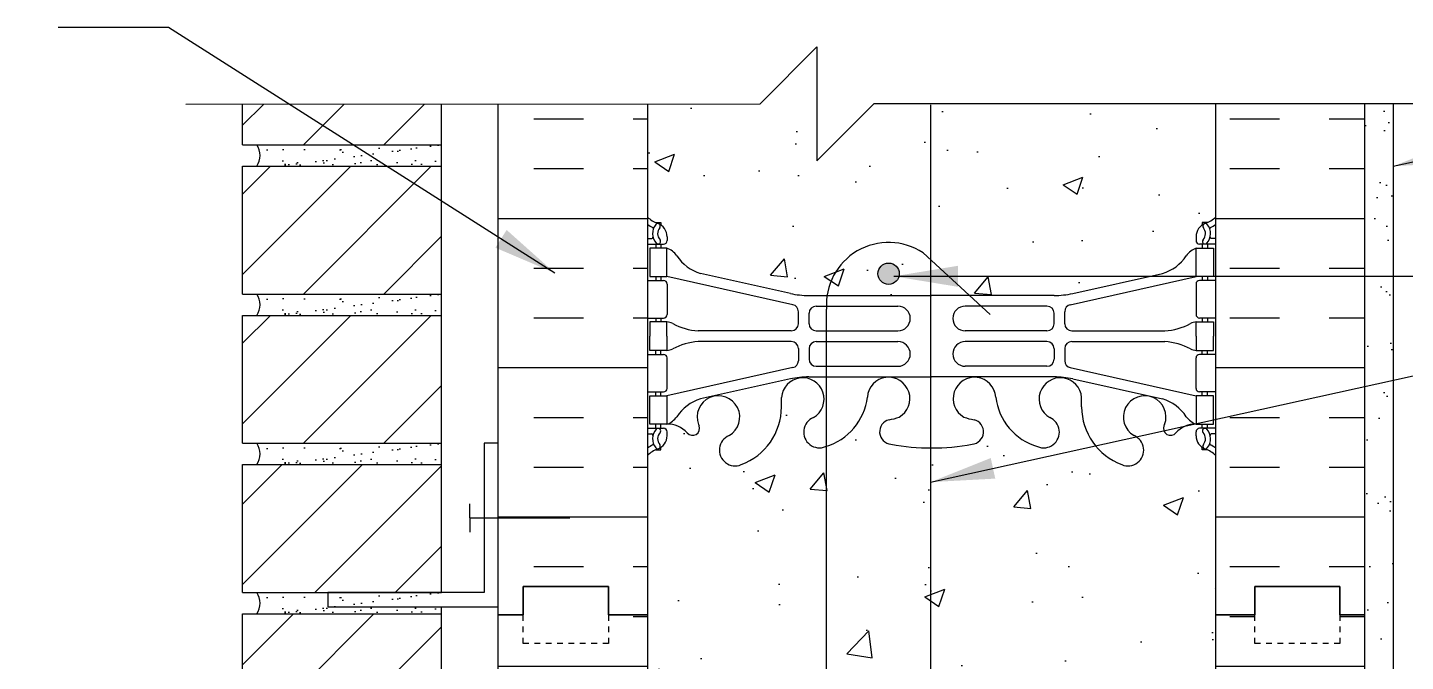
# Model space of a CAD drawing. Header units: inches. Extents: x 14 to 132, y 72 to 159.
# Drawn here: x 89.09 to 113.34, y 147.08 to 158.23 of the extents above; entities that cross this region are included whole.
import ezdxf

# ---------------------------------------------------------------- set-up
doc = ezdxf.new("R2010")
doc.units = ezdxf.units.IN
doc.header["$LTSCALE"] = 0.5
doc.header["$MEASUREMENT"] = 0
doc.linetypes.add('DASHED2', pattern=[0.375, 0.25, -0.125])
for name, color, linetype in [('HATCH', 12, 'Continuous'), ('line25', 2, 'Continuous'), ('LINE50', 5, 'Continuous'), ('LINE65', 3, 'Continuous'), ('LINE9', 9, 'Continuous'), ('TEXT', 4, 'Continuous'), ('Web_Edge', 9, 'Continuous')]:
    doc.layers.add(name, color=color, linetype=linetype)
doc.styles.add('DIM', font='romans.shx', dxfattribs={"width": 0.7})
doc.dimstyles.new('ext_12', dxfattribs={"dimscale": 12, "dimtxt": 0.09375, "dimasz": 0.09375, "dimexe": 0.09375, "dimexo": 0.0625, "dimgap": 0.0625, "dimtad": 1, "dimdec": 1, "dimzin": 2, "dimdsep": 46, "dimlunit": 4, "dimtxsty": 'DIM', "dimcen": 0.09, "dimdle": 0.09375, "dimclrt": 4, "dimadec": 0, "dimazin": 0, "dimtfac": 1, "dimtdec": 1, "dimtmove": 1, "dimatfit": 3, "dimfxl": 1, "dimfrac": 2, "dimtolj": 1, "dimtzin": 0, "dimarcsym": 0})
pattern_1 = [(45, (-23.9093, -40.4742), (-0.707107, 0.707107), [])]

msp = doc.modelspace()

# ---------------------------------------------------------------- hatches: boundary and pattern name
at = {"layer": 'HATCH'}
h = msp.add_hatch(dxfattribs=at)
h.set_pattern_fill('AR-CONC', color=256, scale=0.5)
h.paths.add_polyline_path([(112.627111, 118.7888922), (97.377111, 118.7888922), (97.377111, 114.7888922), (100.002111, 112.1638922), (100.002111, 116.5448446), (100.51211, 116.5448446), (100.5121105, 116.2229038, 0.108933497), (100.6647791, 116.3360893, -0.9404758857), (100.8627572, 116.1842016, 2.1355427877), (101.403221, 116.3836167, -1), (101.6168103, 116.8947189, -0.3112229933), (102.3257847, 115.8787248), (102.3252748, 115.713737, 1.6613820595), (102.8863579, 116.0664773, -1), (103.0999472, 116.5775795, -0.3070940775), (103.8386283, 115.6821466, 1.6045158418), (104.3972706, 116.0580225, 0.0556171619), (104.2179724, 116.1035931, -0.8432432356), (104.2522888, 116.5359144, -0.0499324055), (105.002111, 116.6003348, -0.0499324055), (105.7519331, 116.5359144, -0.8432432356), (105.7862496, 116.1035931, 0.0556171619), (105.6069514, 116.0580225, 1.6045158418), (106.1655937, 115.6821466, -0.3070940775), (106.9042748, 116.5775795, -1), (107.1178641, 116.0664773, 1.6613820595), (107.6789472, 115.713737), (107.6784973, 115.8592832, -0.3161137694), (108.3874117, 116.8947189, -1), (108.601001, 116.3836167, 2.1355427877), (109.1414647, 116.1842016, -0.9404473606), (109.3394379, 116.336095, 0.1089398157), (109.4921146, 116.2229024), (109.4921146, 116.5448446), (110.002111, 116.5448446), (110.002111, 112.1632829), (112.627111, 114.7888922)])
h.paths.add_polyline_path([(96.8761853, 118.7888922), (94.877111, 118.7888922), (92.689611, 118.7888922), (87.9563855, 118.6331729), (87.9551921, 116.1673393), (86.9551921, 115.1673393), (88.9551921, 115.1673393), (87.9555097, 114.1676569), (87.9555097, 112.6298979), (96.8761853, 112.9233809)])
h.paths.add_polyline_path([(123.0487122, 116.7847501), (121.0487122, 116.7847501), (122.0487122, 117.7847501), (122.0487122, 118.7888922), (113.127111, 118.7888922), (113.127111, 114.7883152), (122.0487122, 114.7888922), (122.0487122, 115.7847501)])
h.paths.add_polyline_path([(109.4921146, 113.0141117, 0.2256517541), (109.1171146, 113.3891117), (105.4533651, 113.3891117, 0.2256517541), (105.0783651, 113.0141117), (105.0783651, 112.1733058, 0.2256517541), (105.4533651, 111.7983058), (109.1171146, 111.7983058, 0.2256517541), (109.4921146, 112.1733058)])
h.paths.add_polyline_path([(109.4921146, 113.9547333), (109.4921146, 114.7955392, 0.2256517541), (109.1171146, 115.1705392), (105.4533651, 115.1705392, 0.2256517541), (105.0783651, 114.7955392), (105.0783651, 113.9547333, 0.2256517541), (105.4533651, 113.5797333), (109.1171146, 113.5797333, 0.2256517541)], flags=17)
h.paths.add_polyline_path([(104.5508651, 113.5797333), (100.8871156, 113.5797333, -0.4142135624), (100.5121156, 113.9547333), (100.5121156, 114.7955392, -0.4142135624), (100.8871156, 115.1705392), (104.5508651, 115.1705392, -0.4142135624), (104.9258651, 114.7955392), (104.9258651, 113.9547333, -0.4142135624)], flags=17)
h.paths.add_polyline_path([(104.9258651, 113.0141117, 0.2256517541), (104.5508651, 113.3891117), (100.8871156, 113.3891117, 0.2256517541), (100.5121156, 113.0141117), (100.5121156, 112.1733058, 0.2256517541), (100.8871156, 111.7983058), (104.5508651, 111.7983058, 0.2256517541), (104.9258651, 112.1733058)])
h.paths.add_polyline_path([(109.4921146, 109.4765422), (109.3721146, 109.6765422), (109.3721146, 109.7888922), (109.3721146, 109.9012422), (109.4921146, 110.1012422), (109.4921146, 111.4626821, 0.2681384485), (109.3309639, 111.6108056), (100.6732662, 111.6108056, 0.2681558505), (100.5121113, 111.4626685), (100.5121113, 110.1012356), (100.6321074, 109.9012422), (100.6321074, 109.7888922), (100.6321074, 109.6765422), (100.5121113, 109.4765488), (100.5121113, 108.1151159, 0.2681558505), (100.6732662, 107.9669788), (109.3309639, 107.9669788, 0.2681384485), (109.4921146, 108.1151023)])
h.paths.add_polyline_path([(104.9258651, 106.5636727), (104.9258651, 107.4044786, 0.2256517541), (104.5508651, 107.7794786), (100.8871156, 107.7794786, 0.2256517541), (100.5121156, 107.4044786), (100.5121156, 106.5636727, 0.2256517541), (100.8871156, 106.1886727), (104.5508651, 106.1886727, 0.2256517541)])
h.paths.add_polyline_path([(104.9258651, 105.6230511, 0.2256517541), (104.5508651, 105.9980511), (100.8871156, 105.9980511, 0.2256517541), (100.5121156, 105.6230511), (100.5121156, 104.7822452, 0.2256517541), (100.8871156, 104.4072452), (104.5508651, 104.4072452, 0.2256517541), (104.9258651, 104.7822452)])
h.paths.add_polyline_path([(109.4921146, 105.6230511, 0.2256517541), (109.1171146, 105.9980511), (105.4533651, 105.9980511, 0.2256517541), (105.0783651, 105.6230511), (105.0783651, 104.7822452, 0.2256517541), (105.4533651, 104.4072452), (109.1171146, 104.4072452, 0.2256517541), (109.4921146, 104.7822452)])
h.paths.add_polyline_path([(109.4921146, 107.4044786, 0.2256517541), (109.1171146, 107.7794786), (105.4533651, 107.7794786, 0.2256517541), (105.0783651, 107.4044786), (105.0783651, 106.5636727, 0.2256517541), (105.4533651, 106.1886727), (109.1171146, 106.1886727, 0.2256517541), (109.4921146, 106.5636727)])
h.paths.add_polyline_path([(110.002111, 101.5482809), (109.9232231, 101.306358, -0.7257365568), (109.8171146, 101.2876253), (109.7682015, 101.4376253), (109.6421146, 101.4376253, -0.4142135624), (109.5921146, 101.4876253), (109.5921146, 101.5176253), (109.4921146, 101.5176253), (109.4921146, 103.354882, 0.1089354804), (109.3394428, 103.2416951, -0.8344002603), (109.1279386, 103.3672395), (109.1396488, 103.3885854, 2.155403934), (108.601001, 103.1941677, -1), (108.3874117, 102.6830655, -0.3112229933), (107.6784373, 103.6990596), (107.6789472, 103.8640474, 1.6613820595), (107.1178641, 103.511307, -1), (106.9042748, 103.0002048, -0.3009499256), (106.1680345, 103.8725022, 1.6613820595), (105.6069514, 103.5197619, 0.0556171619), (105.7862496, 103.4741913, -0.8432432356), (105.7519331, 103.04187, -0.0499324055), (105.002111, 102.9774496, -0.0499324055), (104.2522888, 103.04187, -0.8432432356), (104.2179724, 103.4741913, 0.0556171619), (104.3972706, 103.5197619, 1.6613820595), (103.8361875, 103.8725022, -0.3009499256), (103.0999472, 103.0002048, -1), (102.8863579, 103.511307, 1.6613820595), (102.3252748, 103.8640474), (102.3257246, 103.7185012, -0.3161137694), (101.6168103, 102.6830655, -1), (101.403221, 103.1941677, 2.155403934), (100.8645731, 103.3885854), (100.8762833, 103.3672395, -0.8343745963), (100.6647841, 103.2416894, 0.1089377873), (100.5121106, 103.3548806), (100.5121074, 101.5176253), (100.4121074, 101.5176253), (100.4121074, 101.4876253, -0.4142135624), (100.3621074, 101.4376253), (100.2360204, 101.4376253), (100.1932159, 101.306358, -0.7257365569), (100.0871074, 101.2876253), (100.002111, 101.5482809), (100.002111, 100.7888922), (100.002111, 97.981214, 0.0884161507), (100.148114, 97.8839023), (100.238114, 97.8839023), (100.238114, 97.8421762, -0.2490694202), (100.348114, 97.6350531), (100.348114, 97.5675531, -0.4142135624), (100.285614, 97.5050531), (100.238114, 97.5050531), (100.238114, 97.4350531), (100.343114, 97.4350531, 0.2317357959), (100.7007785, 97.5860774, -0.8344002588), (100.9122827, 97.460533), (100.9005725, 97.4391871, 2.155403934), (101.4392203, 97.6336049, -1), (101.6528096, 98.1447071, -0.3112229934), (102.3617841, 97.1287129), (102.3612742, 96.9637251, 1.6613820595), (102.9223573, 97.3164655, -1), (103.1359465, 97.8275677, -0.3009499256), (103.8721869, 96.9552703, 1.6613820595), (104.4332699, 97.3080107, 0.0556171619), (104.2539717, 97.3535813, -0.8432432356), (104.2882882, 97.7859026, -0.0475443617), (105.0021151, 97.8506582, -0.0475443617), (105.715942, 97.7859026, -0.8432432356), (105.7502584, 97.3535813, 0.0556171619), (105.5709602, 97.3080107, 1.6613820595), (106.1320433, 96.9552703, -0.3009499256), (106.8682836, 97.8275677, -1), (107.0818729, 97.3164655, 1.6613820595), (107.642956, 96.9637251), (107.6425062, 97.1092714, -0.3161137694), (108.3514205, 98.1447071, -1), (108.5650098, 97.6336049, 2.155403934), (109.1036577, 97.4391871), (109.0919475, 97.460533, -0.8343745963), (109.3034467, 97.5860831, 0.2317403101), (109.6611162, 97.4350531), (109.7661162, 97.4350531), (109.7661162, 97.5050531), (109.7186162, 97.5050531, -0.4142135624), (109.6561162, 97.5675531), (109.6561162, 97.6350531, -0.2490694202), (109.7661162, 97.8421762), (109.7661162, 97.8839023), (109.8561162, 97.8839023, 0.0884104075), (110.002111, 97.9812061), (110.002111, 100.7888922)])
h.paths.add_polyline_path([(109.0677021, 94.7804431), (107.4869065, 95.1334023, 0.0549743364), (107.1600361, 95.1694503), (105.0021151, 95.1694503), (102.8441941, 95.1694503, 0.0549743364), (102.5173236, 95.1334023), (100.9365281, 94.7804431, 0.174450119), (100.529095, 94.484636, -0.1686720398), (100.343114, 94.3350531), (100.238114, 94.3350531), (100.238114, 94.2650531), (100.285614, 94.2650531, -0.4142135624), (100.348114, 94.2025531), (100.348114, 94.1350531, -0.2490694202), (100.238114, 93.9279299), (100.238114, 93.8862039), (100.148114, 93.8862039, 0.0884161507), (100.002111, 93.7888922), (100.002111, 93.0416863), (104.002111, 93.0416863), (105.002111, 92.0416863), (105.002111, 94.0416863), (106.002111, 93.0416863), (110.002111, 93.0416863), (110.002111, 93.7889001, 0.0884104075), (109.8561162, 93.8862039), (109.7661162, 93.8862039), (109.7661162, 93.9279299, -0.2490694202), (109.6561162, 94.1350531), (109.6561162, 94.2025531, -0.4142135624), (109.7186162, 94.2650531), (109.7661162, 94.2650531), (109.7661162, 94.3350531), (109.6611162, 94.3350531, -0.1686720398), (109.4751351, 94.484636, 0.174450119)])
h.paths.add_polyline_path([(110.002111, 156.8916338), (103.9849372, 156.8916338), (102.9849372, 155.8916338), (102.9849372, 157.8916338), (101.9849372, 156.8916338), (100.002111, 156.8903391), (100.002111, 154.9006914, 0.0884161507), (100.148114, 154.8033797), (100.238114, 154.8033797), (100.238114, 154.7616536, -0.2490694202), (100.348114, 154.5545305), (100.348114, 154.4870305, -0.4142135624), (100.285614, 154.4245305), (100.238114, 154.4245305), (100.238114, 154.3545305), (100.343114, 154.3545305, -0.1686720398), (100.529095, 154.2049475, 0.174450119), (100.9365281, 153.9091404), (102.5173236, 153.5561812, 0.0549743364), (102.8441941, 153.5201333), (105.0021151, 153.5201333), (107.1600361, 153.5201333, 0.0549743364), (107.4869065, 153.5561812), (109.0677021, 153.9091404, 0.174450119), (109.4751351, 154.2049475, -0.1686720398), (109.6611162, 154.3545305), (109.7661162, 154.3545305), (109.7661162, 154.4245305), (109.7186162, 154.4245305, -0.4142135624), (109.6561162, 154.4870305), (109.6561162, 154.5545305, -0.2490694202), (109.7661162, 154.7616536), (109.7661162, 154.8033797), (109.8561162, 154.8033797, 0.0884104074), (110.002111, 154.9006835)])
h.paths.add_polyline_path([(110.002111, 150.7083775, 0.0884104075), (109.8561162, 150.8056813), (109.7661162, 150.8056813), (109.7661162, 150.8474073, -0.2490694202), (109.6561162, 151.0545305), (109.6561162, 151.1220305, -0.4142135624), (109.7186162, 151.1845305), (109.7661162, 151.1845305), (109.7661162, 151.2545305), (109.6611162, 151.2545305, 0.2317357947), (109.3034517, 151.1035062, -0.9404758907), (109.1054736, 151.2553938, 2.1355427877), (108.5650098, 151.0559787, -1), (108.3514205, 150.5448765, -0.3112229934), (107.6424461, 151.5608706), (107.642956, 151.7258585, 1.6613820595), (107.0818729, 151.3731181, -1), (106.8682836, 150.8620159, -0.3070940775), (106.1296025, 151.7574488, 1.6045158418), (105.5709602, 151.3815729, 0.0556171619), (105.7502584, 151.3360023, -0.8432432356), (105.715942, 150.903681, -0.0475443617), (105.0021151, 150.8389254, -0.0475443617), (104.2882882, 150.903681, -0.8432432356), (104.2539717, 151.3360023, 0.0556171619), (104.4332699, 151.3815729, 1.6045158418), (103.8746276, 151.7574488, -0.3070940775), (103.1359465, 150.8620159, -1), (102.9223573, 151.3731181, 1.6613820595), (102.3612742, 151.7258585), (102.361724, 151.5803122, -0.3161137694), (101.6528096, 150.5448765, -1), (101.4392203, 151.0559787, 2.1355427877), (100.8987566, 151.2553938, -0.9404473606), (100.7007835, 151.1035004, 0.2317403101), (100.343114, 151.2545305), (100.238114, 151.2545305), (100.238114, 151.1845305), (100.285614, 151.1845305, -0.4142135624), (100.348114, 151.1220305), (100.348114, 151.0545305, -0.2490694202), (100.238114, 150.8474073), (100.238114, 150.8056813), (100.148114, 150.8056813, 0.0884161507), (100.002111, 150.7083696), (100.002111, 147.9006914), (100.002111, 145.0930132, 0.0884161507), (100.148114, 144.9957015), (100.238114, 144.9957015), (100.238114, 144.9539754, -0.2490694202), (100.348114, 144.7468523), (100.348114, 144.6793523, -0.4142135624), (100.285614, 144.6168523), (100.238114, 144.6168523), (100.238114, 144.5468523), (100.343114, 144.5468523, 0.2317357965), (100.7007785, 144.6978766, -0.9404758792), (100.8987566, 144.5459889, 2.1355427877), (101.4392203, 144.7454041, -1), (101.6528096, 145.2565063, -0.3112229933), (102.3617841, 144.2405121), (102.3612742, 144.0755243, 1.6613820595), (102.9223573, 144.4282647, -1), (103.1359465, 144.9393669, -0.3070940775), (103.8746276, 144.043934, 1.6045158418), (104.4332699, 144.4198099, 0.0556171619), (104.2539717, 144.4653805, -0.8432432356), (104.2882882, 144.8977017, -0.0475443617), (105.0021151, 144.9624574, -0.0475443617), (105.715942, 144.8977017, -0.8432432356), (105.7502584, 144.4653805, 0.0556171619), (105.5709602, 144.4198099, 1.6045158418), (106.1296025, 144.043934, -0.3070940775), (106.8682836, 144.9393669, -1), (107.0818729, 144.4282647, 1.6613820595), (107.642956, 144.0755243), (107.6425062, 144.2210705, -0.3161137694), (108.3514205, 145.2565063, -1), (108.5650098, 144.7454041, 2.1355427877), (109.1054736, 144.5459889, -0.9404473606), (109.3034467, 144.6978823, 0.2317403101), (109.6611162, 144.5468523), (109.7661162, 144.5468523), (109.7661162, 144.6168523), (109.7186162, 144.6168523, -0.4142135624), (109.6561162, 144.6793523), (109.6561162, 144.7468523, -0.2490694202), (109.7661162, 144.9539754), (109.7661162, 144.9957015), (109.8561162, 144.9957015, 0.0884104075), (110.002111, 145.0930053), (110.002111, 147.9006914)])
h.paths.add_polyline_path([(109.4751351, 141.5964352, 0.174450119), (109.0677021, 141.8922423), (107.4869065, 142.2452015, 0.0549743364), (107.1600361, 142.2812495), (105.0021151, 142.2812495), (102.8441941, 142.2812495, 0.0549743364), (102.5173236, 142.2452015), (100.9365281, 141.8922423, 0.174450119), (100.529095, 141.5964352, -0.1686720398), (100.343114, 141.4468523), (100.238114, 141.4468523), (100.238114, 141.3768523), (100.285614, 141.3768523, -0.4142135624), (100.348114, 141.3143523), (100.348114, 141.2468523, -0.2490694202), (100.238114, 141.0397291), (100.238114, 140.9980031), (100.148114, 140.9980031, 0.0884161507), (100.002111, 140.9006914), (100.002111, 138.6708766), (101.9125936, 138.6708766), (101.9125936, 140.2579215), (101.9750936, 140.3774302), (102.0375936, 140.2579215), (102.0375936, 138.6708766), (107.9531559, 138.6708766), (107.9531559, 140.2579215), (108.0156559, 140.3774302), (108.0781559, 140.2579215), (108.0781559, 138.6708766), (110.002111, 138.6708766), (110.002111, 140.9006993, 0.0884104075), (109.8561162, 140.9980031), (109.7661162, 140.9980031), (109.7661162, 141.0397291, -0.2490694202), (109.6561162, 141.2468523), (109.6561162, 141.3143523, -0.4142135624), (109.7186162, 141.3768523), (109.7661162, 141.3768523), (109.7661162, 141.4468523), (109.6611162, 141.4468523, -0.1686720398)])
h = msp.add_hatch(dxfattribs=at)
h.set_pattern_fill('AR-SAND', color=256, scale=0.5, style=0)
h.set_pattern_definition([(37.5, (-2723.22746, -348.8871), (-0.03149668, 0.96341188), [0, -0.76, 0, -0.85, 0, -0.8125]), (7.5, (-2723.2275, -348.8871), (0.88488835, 1.41107303), [0, -0.41, 0, -0.685, 0, -0.2625]), (327.5, (-2723.84246, -348.8871), (1.55707093, 0.00282953), [0, -0.25, 0, -0.9, 0, -1.175]), (317.5, (-2723.8425, -348.8871), (1.5030633, 0.4388378), [0, -0.125, 0, -0.59, 0, -0.675])])
h.paths.add_polyline_path([(113.127111, 143.9576437), (112.627111, 143.9576437), (112.627111, 138.6580596), (113.127111, 138.6580596)])
h.paths.add_polyline_path([(112.627111, 143.9576437), (113.127111, 143.9576437), (113.127111, 148.1949684), (112.627111, 148.1949684), (112.627111, 147.9006914)])
h.paths.add_polyline_path([(112.627111, 148.1949684), (113.127111, 148.1949684), (113.127111, 156.8916338), (112.627111, 156.8916338)])
h = msp.add_hatch(dxfattribs=at)
h.set_pattern_fill('ANSI31', color=256, scale=8, style=0)
h.set_pattern_definition([(45, (-23.9093, -35.2242), (-0.707107, 0.707107), [])])
h.paths.add_polyline_path([(96.377111, 156.8825761), (92.877111, 156.8825761), (92.877111, 156.1708766), (96.377111, 156.1708766)])
h = msp.add_hatch(dxfattribs=at)
h.set_pattern_fill('INSUL', color=256, scale=7, style=0)
h.paths.add_polyline_path([(100.002111, 156.8825761), (97.377111, 156.8825761), (97.377111, 147.9006914), (97.814611, 147.9006914), (97.814611, 148.4006914), (99.314611, 148.4006914), (99.314611, 147.9006914), (99.752111, 147.9006914), (100.002111, 147.9006914)])
h.paths.add_polyline_path([(112.627111, 156.8825761), (110.002111, 156.8825761), (110.002111, 150.3174553), (112.627111, 150.3174553)])
h.paths.add_polyline_path([(112.627111, 150.3174553), (110.002111, 150.3174553), (110.002111, 147.9006914), (110.252111, 147.9006914), (110.689611, 147.9006914), (110.689611, 148.4006914), (112.189611, 148.4006914), (112.189611, 147.9006914), (112.627111, 147.9006914)])
h = msp.add_hatch(dxfattribs=at)
h.set_pattern_fill('AR-SAND', color=256, scale=0.25, style=0)
h.set_pattern_definition([(37.5, (-23.90928, -24.72424), (-0.01574834, 0.48170594), [0, -0.38, 0, -0.425, 0, -0.40625]), (7.5, (-23.9093, -24.72424), (0.4424442, 0.7055365), [0, -0.205, 0, -0.3425, 0, -0.13125]), (327.5, (-24.2168, -24.72424), (0.7785355, 0.0014148), [0, -0.125, 0, -0.45, 0, -0.5875]), (317.5, (-24.2168, -24.72424), (0.7515317, 0.2194189), [0, -0.0625, 0, -0.295, 0, -0.3375])])
h.paths.add_polyline_path([(96.377111, 156.1708766), (93.127111, 156.1708766, -0.3182332765), (93.127111, 155.7958766), (96.377111, 155.7958766)])
h = msp.add_hatch(dxfattribs=at)
h.set_pattern_fill('ANSI31', color=256, scale=8, style=0)
h.set_pattern_definition([(45, (-23.9093, -37.8492), (-0.707107, 0.707107), [])])
h.paths.add_polyline_path([(96.377111, 153.5458766), (96.377111, 155.7958766), (92.877111, 155.7958766), (92.877111, 153.5458766)])
h = msp.add_hatch(dxfattribs=at)
h.set_pattern_fill('AR-SAND', color=256, scale=0.25, style=0)
h.set_pattern_definition([(37.5, (-23.90928, -27.34924), (-0.01574834, 0.48170594), [0, -0.38, 0, -0.425, 0, -0.40625]), (7.5, (-23.9093, -27.34924), (0.4424442, 0.7055365), [0, -0.205, 0, -0.3425, 0, -0.13125]), (327.5, (-24.2168, -27.34924), (0.7785355, 0.0014148), [0, -0.125, 0, -0.45, 0, -0.5875]), (317.5, (-24.2168, -27.34924), (0.7515317, 0.2194189), [0, -0.0625, 0, -0.295, 0, -0.3375])])
h.paths.add_polyline_path([(96.377111, 153.5458766), (93.127111, 153.5458766, -0.3182332765), (93.127111, 153.1708766), (96.377111, 153.1708766)])
h = msp.add_hatch(dxfattribs=at)
h.set_pattern_fill('ANSI31', color=256, scale=8, style=0)
h.set_pattern_definition(pattern_1)
h.paths.add_polyline_path([(96.377111, 150.9208766), (96.377111, 153.1708766), (92.877111, 153.1708766), (92.877111, 150.9208766)])
h = msp.add_hatch(dxfattribs=at)
h.set_pattern_fill('AR-SAND', color=256, scale=0.25, style=0)
h.set_pattern_definition([(37.5, (-23.90928, -29.97424), (-0.01574834, 0.48170594), [0, -0.38, 0, -0.425, 0, -0.40625]), (7.5, (-23.9093, -29.97424), (0.4424442, 0.7055365), [0, -0.205, 0, -0.3425, 0, -0.13125]), (327.5, (-24.2168, -29.97424), (0.7785355, 0.0014148), [0, -0.125, 0, -0.45, 0, -0.5875]), (317.5, (-24.2168, -29.97424), (0.7515317, 0.2194189), [0, -0.0625, 0, -0.295, 0, -0.3375])])
h.paths.add_polyline_path([(96.377111, 150.9208766), (93.127111, 150.9208766, -0.3182332765), (93.127111, 150.5458766), (96.377111, 150.5458766)])
h = msp.add_hatch(dxfattribs=at)
h.set_pattern_fill('ANSI31', color=256, scale=8, style=0)
h.set_pattern_definition(pattern_1)
h.paths.add_polyline_path([(92.877111, 148.2958766), (96.377111, 148.2958766), (96.377111, 150.5458766), (92.877111, 150.5458766)])
h = msp.add_hatch(dxfattribs=at)
h.set_pattern_fill('AR-SAND', color=256, scale=0.25, style=0)
h.set_pattern_definition([(37.5, (-23.90928, -32.59924), (-0.01574834, 0.48170594), [0, -0.38, 0, -0.425, 0, -0.40625]), (7.5, (-23.9093, -32.59924), (0.4424442, 0.7055365), [0, -0.205, 0, -0.3425, 0, -0.13125]), (327.5, (-24.2168, -32.59924), (0.7785355, 0.0014148), [0, -0.125, 0, -0.45, 0, -0.5875]), (317.5, (-24.2168, -32.59924), (0.7515317, 0.2194189), [0, -0.0625, 0, -0.295, 0, -0.3375])])
h.paths.add_polyline_path([(96.377111, 148.2958766), (93.127111, 148.2958766, -0.3182332765), (93.127111, 147.9208766), (96.377111, 147.9208766)])
h = msp.add_hatch(dxfattribs=at)
h.set_pattern_fill('ANSI31', color=256, scale=8, style=0)
h.set_pattern_definition(pattern_1)
h.paths.add_polyline_path([(96.377111, 145.6708766), (96.377111, 147.9208766), (92.877111, 147.9208766), (92.877111, 145.6708766)])
h = msp.add_hatch(dxfattribs=at)
h.set_pattern_fill('INSUL', color=256, scale=7, style=0)
h.paths.add_polyline_path([(100.002111, 147.9006914), (99.752111, 147.9006914), (99.314611, 147.9006914), (99.314611, 147.4006914), (97.814611, 147.4006914), (97.814611, 147.9006914), (97.377111, 147.9006914), (97.377111, 137.1708766), (100.002111, 137.1708766)])
h.paths.add_polyline_path([(112.627111, 146.6071282), (110.002111, 146.6071282), (110.002111, 138.6708766), (112.627111, 138.6708766)])
h.paths.add_polyline_path([(112.627111, 147.9006914), (112.189611, 147.9006914), (112.189611, 147.4006914), (110.689611, 147.4006914), (110.689611, 147.9006914), (110.252111, 147.9006914), (110.002111, 147.9006914), (110.002111, 146.6071282), (112.627111, 146.6071282)])
at = {"layer": 'LINE65'}
msp.add_hatch(color=256, dxfattribs=at).paths.add_polyline_path([(104.4336582, 153.9025047, 1), (104.0586582, 153.9025047, 1)])

# ---------------------------------------------------------------- linework, layer by layer
at = {"layer": 'HATCH'}
msp.add_line((109.9799091, 148.3617216), (109.9799091, 148.3617216), dxfattribs=at)
at = {"layer": 'line25'}
for p, q in [((92.877111, 156.1708766), (92.877111, 156.8825761)), ((96.377111, 148.2958766), (96.377111, 156.8825761)), ((100.002111, 156.8825761), (100.002111, 147.9006914)), ((110.002111, 147.9006914), (110.002111, 156.8825761)), ((92.877111, 156.1708766), (96.377111, 156.1708766)), ((92.877111, 155.7958766), (96.377111, 155.7958766)), ((92.877111, 153.5458766), (92.877111, 155.7958766)), ((92.877111, 153.5458766), (96.377111, 153.5458766)), ((92.877111, 153.1708766), (96.377111, 153.1708766)), ((92.877111, 150.9208766), (92.877111, 153.1708766)), ((92.877111, 150.9208766), (96.377111, 150.9208766)), ((92.877111, 150.5458766), (96.377111, 150.5458766)), ((92.877111, 148.2958766), (92.877111, 150.5458766)), ((92.877111, 148.2958766), (96.377111, 148.2958766)), ((92.877111, 147.9208766), (96.377111, 147.9208766)), ((92.877111, 145.6708766), (92.877111, 147.9208766)), ((96.377111, 147.9208766), (96.377111, 148.0458766)), ((96.377111, 137.7958766), (96.377111, 147.9208766)), ((100.002111, 147.9006914), (100.002111, 137.1708766)), ((110.002111, 138.6708766), (110.002111, 147.9006914))]:
    msp.add_line(p, q, dxfattribs=at)
at = {"layer": 'LINE50'}
for p, q in [((112.627111, 147.9006914), (112.627111, 156.8916338)), ((97.377111, 147.9006914), (97.377111, 156.8825761)), ((99.314611, 148.4006914), (97.814611, 148.4006914)), ((97.814611, 148.4006914), (97.814611, 147.9006914)), ((99.314611, 147.9006914), (99.314611, 148.4006914)), ((110.689611, 147.9006914), (110.689611, 148.4006914)), ((110.689611, 148.4006914), (112.189611, 148.4006914)), ((112.189611, 148.4006914), (112.189611, 147.9006914)), ((97.814611, 147.9006914), (97.377111, 147.9006914)), ((99.752111, 147.9006914), (99.314611, 147.9006914)), ((100.002111, 147.9006914), (99.752111, 147.9006914)), ((110.002111, 147.9006914), (110.252111, 147.9006914)), ((110.252111, 147.9006914), (110.689611, 147.9006914)), ((112.189611, 147.9006914), (112.627111, 147.9006914))]:
    msp.add_line(p, q, dxfattribs=at)
for points in [[(97.377111, 137.1708766), (97.377111, 147.9006914), (97.814611, 147.9006914), (97.814611, 148.4006914), (99.314611, 148.4006914), (99.314611, 147.9006914), (99.752111, 147.9006914), (100.002111, 147.9006914)], [(112.627111, 138.6708766), (112.627111, 147.9006914), (112.189611, 147.9006914), (112.189611, 148.4006914), (110.689611, 148.4006914), (110.689611, 147.9006914), (110.252111, 147.9006914), (110.002111, 147.9006914)]]:
    msp.add_lwpolyline(points, dxfattribs=at)
at = {"layer": 'LINE65'}
for p, q in [((104.9849331, 156.8735185), (104.9849331, 140.1847608)), ((104.8526727, 154.2700704), (106.0324246, 153.1857867)), ((103.1538297, 141.3559329), (103.1538297, 153.2800722))]:
    msp.add_line(p, q, dxfattribs=at)
msp.add_circle((104.2461582, 153.9025047), 0.1875, dxfattribs=at)
msp.add_arc((104.2461582, 153.3582414), 1.0951219, 56.36963594, 184.09322148, dxfattribs=at)
at = {"layer": 'LINE9'}
for p, q in [((101.9849372, 156.8916338), (102.9849372, 157.8916338)), ((102.9849372, 157.8916338), (102.9849372, 155.8916338)), ((91.877111, 156.8850339), (101.9849372, 156.8916338)), ((102.9849372, 155.8916338), (103.9849372, 156.8916338)), ((114.127111, 156.8916338), (103.9849372, 156.8916338)), ((113.127111, 156.8825761), (113.127111, 136.6708766))]:
    msp.add_line(p, q, dxfattribs=at)
at = {"layer": 'LINE9', "linetype": 'Continuous'}
for q in [(96.877111, 149.8583766), (96.877111, 149.3583766), (98.6372137, 149.6083766)]:
    msp.add_line((96.877111, 149.6083766), q, dxfattribs=at)
at = {"layer": 'LINE9'}
msp.add_lwpolyline([(94.377111, 148.0458766), (97.377111, 148.0458766), (97.377111, 150.9208766), (97.127111, 150.9208766), (97.127111, 148.2958766), (94.377111, 148.2958766)], close=True, dxfattribs=at)
at = {"layer": 'LINE9', "linetype": 'DASHED2', "ltscale": 0.15}
for points in [[(99.314611, 147.9006914), (99.314611, 147.9006914), (99.314611, 147.4006914), (97.814611, 147.4006914), (97.814611, 147.9006914), (97.814611, 147.9006914)], [(112.189611, 147.9006914), (112.189611, 147.9006914), (112.189611, 147.4006914), (110.689611, 147.4006914), (110.689611, 147.9006914), (110.689611, 147.9006914)]]:
    msp.add_lwpolyline(points, dxfattribs=at)
at = {"layer": 'LINE9'}
for centre in [(92.8623501, 155.9833766), (92.8623501, 153.3583766), (92.8623501, 150.7333766), (92.8623501, 148.1083766)]:
    msp.add_arc(centre, 0.3244296, 324.69439705, 35.30560295, dxfattribs=at)
at = {"layer": 'TEXT'}
msp.add_lwpolyline([(93.0940902, 153.9300904, 0, 0.36, 0), (92.0140902, 153.9300904, 0, 0, 0), (88.094728, 153.9300904, 0, 0, 0)], format="xyseb", dxfattribs=at)
at = {"layer": 'Web_Edge'}
for p, q in [((100.148114, 154.8033797), (100.238114, 154.8033797)), ((100.238114, 154.8033797), (100.238114, 154.7616536)), ((109.8561162, 154.8033797), (109.7661162, 154.8033797)), ((109.7661162, 154.8033797), (109.7661162, 154.7616536)), ((100.002111, 154.5245305), (100.0799895, 154.5245305)), ((100.348114, 154.5545305), (100.348114, 154.4870305)), ((109.6561162, 154.5545305), (109.6561162, 154.4870305)), ((110.002111, 154.5245305), (109.9242407, 154.5245305)), ((100.002111, 154.4245305), (100.285614, 154.4245305)), ((100.148114, 154.4245305), (100.148114, 154.3545305)), ((100.238114, 154.4245305), (100.238114, 154.3545305)), ((110.0021192, 154.4245305), (109.7186162, 154.4245305)), ((109.7661162, 154.4245305), (109.7661162, 154.3545305)), ((109.8561162, 154.4245305), (109.8561162, 154.3545305)), ((100.002111, 153.7845305), (100.285614, 153.7845305)), ((100.148114, 153.8545305), (100.148114, 153.7845305)), ((100.238114, 153.8545305), (100.238114, 153.7845305)), ((102.5606773, 153.3579006), (100.343114, 153.8545305)), ((102.5173236, 153.5561812), (100.9365281, 153.9091404)), ((107.4435529, 153.3579006), (109.6611162, 153.8545305)), ((107.4869065, 153.5561812), (109.0677021, 153.9091404)), ((110.002111, 153.7845305), (109.7186162, 153.7845305)), ((109.7661162, 153.8545305), (109.7661162, 153.7845305)), ((109.8561162, 153.8545305), (109.8561162, 153.7845305)), ((100.348114, 153.7220305), (100.348114, 153.1870305)), ((102.8441941, 153.5201333), (105.0021151, 153.5201333)), ((107.1600361, 153.5201333), (105.0021151, 153.5201333)), ((109.6561162, 153.7220305), (109.6561162, 153.1870305)), ((102.9708597, 153.3334998), (104.4103595, 153.3334998)), ((107.0333704, 153.3334998), (105.5938707, 153.3334998)), ((100.002111, 153.1245305), (100.285614, 153.1245305)), ((100.148114, 153.1245305), (100.148114, 153.0545305)), ((100.238114, 153.1245305), (100.238114, 153.0545305)), ((102.6583598, 153.0236343), (102.6583598, 153.2359221)), ((102.8458597, 153.0245015), (102.8458597, 153.2084998)), ((107.1583704, 153.0245015), (107.1583704, 153.2084998)), ((107.3458704, 153.0236343), (107.3458704, 153.2359221)), ((110.002111, 153.1245305), (109.7186162, 153.1245305)), ((109.7661162, 153.1245305), (109.7661162, 153.0545305)), ((109.8561162, 153.1245305), (109.8561162, 153.0545305)), ((102.5333598, 152.8986343), (100.8958381, 152.8986343)), ((102.9708597, 152.8995015), (104.4103595, 152.8995015)), ((107.0333704, 152.8995015), (105.5938707, 152.8995015)), ((107.4708704, 152.8986343), (109.1083921, 152.8986343)), ((100.148114, 152.4845305), (100.148114, 152.5545305)), ((100.238114, 152.4845305), (100.238114, 152.5545305)), ((102.5333598, 152.7104267), (100.8958381, 152.7104267)), ((102.6583598, 152.5854267), (102.6583598, 152.3731388)), ((102.8458597, 152.5845595), (102.8458597, 152.4005612)), ((102.9708597, 152.7095595), (104.4103595, 152.7095595)), ((107.0333704, 152.7095595), (105.5938707, 152.7095595)), ((107.1583704, 152.5845595), (107.1583704, 152.4005612)), ((107.3458704, 152.5854267), (107.3458704, 152.3731388)), ((107.4708704, 152.7104267), (109.1083921, 152.7104267)), ((109.7661162, 152.4845305), (109.7661162, 152.5545305)), ((109.8561162, 152.4845305), (109.8561162, 152.5545305)), ((100.002111, 152.4845305), (100.285614, 152.4845305)), ((100.348114, 151.8870305), (100.348114, 152.4220305)), ((109.6561162, 151.8870305), (109.6561162, 152.4220305)), ((110.0021192, 152.4845305), (109.7186162, 152.4845305)), ((102.5606773, 152.2511603), (100.343114, 151.7545305)), ((102.5173236, 152.0528797), (100.9365281, 151.6999205)), ((102.8441941, 152.0889276), (105.0021151, 152.0889276)), ((102.9708597, 152.2755612), (104.4103595, 152.2755612)), ((107.1600361, 152.0889276), (105.0021151, 152.0889276)), ((107.0333704, 152.2755612), (105.5938707, 152.2755612)), ((107.4435529, 152.2511603), (109.6611162, 151.7545305)), ((107.4869065, 152.0528797), (109.0677021, 151.6999205)), ((100.002111, 151.8245305), (100.285614, 151.8245305)), ((100.148114, 151.7545305), (100.148114, 151.8245305)), ((100.238114, 151.7545305), (100.238114, 151.8245305)), ((110.0021192, 151.8245305), (109.7186162, 151.8245305)), ((109.7661162, 151.7545305), (109.7661162, 151.8245305)), ((109.8561162, 151.7545305), (109.8561162, 151.8245305)), ((102.3617841, 151.5608706), (102.3612742, 151.7258585)), ((107.6424461, 151.5608706), (107.642956, 151.7258585)), ((100.002111, 151.1845305), (100.285614, 151.1845305)), ((100.002111, 151.0845305), (100.0799895, 151.0845305)), ((100.148114, 151.1845305), (100.148114, 151.2545305)), ((100.238114, 151.1845305), (100.238114, 151.2545305)), ((100.348114, 151.0545305), (100.348114, 151.1220305)), ((100.9005725, 151.2503965), (100.9122827, 151.2290506)), ((109.1036577, 151.2503965), (109.0919475, 151.2290506)), ((109.6561162, 151.0545305), (109.6561162, 151.1220305)), ((110.002111, 151.1845305), (109.7186162, 151.1845305)), ((109.7661162, 151.1845305), (109.7661162, 151.2545305)), ((109.8561162, 151.1845305), (109.8561162, 151.2545305)), ((110.0021192, 151.0845305), (109.9242407, 151.0845305)), ((100.238114, 150.8056813), (100.238114, 150.8474073)), ((109.7661162, 150.8056813), (109.7661162, 150.8474073)), ((100.148114, 150.8056813), (100.238114, 150.8056813)), ((109.8561162, 150.8056813), (109.7661162, 150.8056813))]:
    msp.add_line(p, q, dxfattribs=at)
for points in [[(100.043114, 153.8545305), (100.343114, 153.8545305), (100.343114, 154.3545305), (100.043114, 154.3545305)], [(109.9611162, 153.8545305), (109.6611162, 153.8545305), (109.6611162, 154.3545305), (109.9611162, 154.3545305)], [(100.043114, 151.7545305), (100.343114, 151.7545305), (100.343114, 151.2545305), (100.043114, 151.2545305)], [(109.9611162, 151.7545305), (109.6611162, 151.7545305), (109.6611162, 151.2545305), (109.9611162, 151.2545305)]]:
    msp.add_lwpolyline(points, close=True, dxfattribs=at)
for points in [[(100.343114, 152.8045305), (100.343114, 153.0545305), (100.043114, 153.0545305), (100.043114, 152.8045305)], [(109.6611162, 152.8045305), (109.6611162, 153.0545305), (109.9611162, 153.0545305), (109.9611162, 152.8045305)], [(100.343114, 152.8045305), (100.343114, 152.5545305), (100.043114, 152.5545305), (100.043114, 152.8045305)], [(109.6611162, 152.8045305), (109.6611162, 152.5545305), (109.9611162, 152.5545305), (109.9611162, 152.8045305)]]:
    msp.add_lwpolyline(points, dxfattribs=at)
for centre, radius, start, end in [((100.348114, 155.2616373), 0.5, 226.21088883, 250.52877936), ((100.348114, 155.2616373), 0.6, 234.78321605, 245.07477071), ((100.3418214, 154.6090899), 0.25, 140.114512, 222.46086784), ((100.0860318, 154.6986197), 0.0210317, 343.46400404, 63.99572766), ((100.184055, 154.7399866), 0.0450092, 321.44800065, 139.1878992), ((100.098114, 154.5545305), 0.25, 0, 70.52877936), ((100.3418214, 154.6090899), 0.16, 140.0000772, 222.46086784), ((109.9061162, 154.5545305), 0.25, 109.47122064, 180), ((109.8201752, 154.7399866), 0.0450092, 40.8121008, 218.55199935), ((109.6624088, 154.6090899), 0.16, 317.53913216, 39.9999228), ((109.6561162, 155.2616373), 0.5, 289.47122064, 313.78780513), ((109.6624088, 154.6090899), 0.25, 317.53913216, 39.885488), ((109.9181984, 154.6986197), 0.0210317, 116.00427234, 196.53599596), ((109.6561162, 155.2616373), 0.6, 294.92522929, 305.21678395), ((100.0801935, 154.5441129), 0.0195835, 269.40315581, 15.49009994), ((100.190585, 154.4706972), 0.045, 222.46086784, 42.46086784), ((100.285614, 154.4870305), 0.0625, 270, 0), ((109.7186162, 154.4870305), 0.0625, 180, 270), ((109.8136452, 154.4706972), 0.045, 137.53913216, 317.53913216), ((109.9240367, 154.5441129), 0.0195835, 164.50990006, 270.59684419), ((100.2207053, 154.0119266), 0.3638149, 34.97751375, 70.33874127), ((101.1438242, 154.6231567), 0.7434991, 212.79191653, 253.81071146), ((108.860406, 154.6231567), 0.7434991, 286.18928854, 327.20808347), ((109.7835249, 154.0119266), 0.3638149, 109.66125873, 145.02248625), ((100.285614, 153.7220305), 0.0625, 0, 90), ((109.7186162, 153.7220305), 0.0625, 90, 180), ((102.8441941, 155.0201333), 1.5, 257.41347953, 270), ((107.1600361, 155.0201333), 1.5, 270, 282.58652047), ((102.5333598, 153.2359221), 0.125, 0, 77.3767299), ((102.9708597, 153.2084998), 0.125, 90, 180), ((104.4103595, 153.1165007), 0.2169991, 270, 90), ((105.5938707, 153.1165007), 0.2169991, 90, 270), ((107.0333704, 153.2084998), 0.125, 0, 90), ((107.4708704, 153.2359221), 0.125, 102.6232701, 180), ((100.285614, 153.1870305), 0.0625, 270, 0), ((100.3389912, 152.8358468), 0.2187225, 60.49374659, 88.91995366), ((100.9845889, 154.0654853), 1.1702213, 242.63654818, 265.65045124), ((102.5333598, 153.0236343), 0.125, 270, 0), ((102.9708597, 153.0245015), 0.125, 180, 270), ((107.0333704, 153.0245015), 0.125, 270, 360), ((107.4708704, 153.0236343), 0.125, 180, 270), ((109.0196413, 154.0654853), 1.1702213, 274.34954876, 297.36345182), ((109.665239, 152.8358468), 0.2187225, 91.08004634, 119.50625341), ((109.7186162, 153.1870305), 0.0625, 180, 270), ((100.3389912, 152.7732141), 0.2187225, 271.08004634, 299.50625341), ((100.9845889, 151.5435757), 1.1702213, 94.34954876, 117.36345182), ((102.5333598, 152.5854267), 0.125, 0, 90), ((102.9708597, 152.5845595), 0.125, 90, 180), ((104.4103595, 152.4925603), 0.2169991, 270, 90), ((105.5938707, 152.4925603), 0.2169991, 90, 270), ((107.0333704, 152.5845595), 0.125, 0, 90), ((107.4708704, 152.5854267), 0.125, 90, 180), ((109.0196413, 151.5435757), 1.1702213, 62.63654818, 85.65045124), ((109.665239, 152.7732141), 0.2187225, 240.49374659, 268.91995366), ((100.285614, 152.4220305), 0.0625, 0, 90), ((102.5333598, 152.3731388), 0.125, 282.6232701, 0), ((102.9708597, 152.4005612), 0.125, 180, 270), ((107.0333704, 152.4005612), 0.125, 270, 0), ((107.4708704, 152.3731388), 0.125, 180, 257.3767299), ((109.7186162, 152.4220305), 0.0625, 90, 180), ((102.7352455, 151.6981014), 0.375, 299.93152913, 175.7551574), ((102.8441941, 150.5889276), 1.5, 90, 102.58652047), ((104.2461582, 151.7065563), 0.375, 299.93152913, 175.7551574), ((105.758072, 151.7065563), 0.375, 4.2448426, 240.06847087), ((107.2689847, 151.6981014), 0.375, 4.2448426, 240.06847087), ((107.1600361, 150.5889276), 1.5, 77.41347953, 90), ((100.285614, 151.8870305), 0.0625, 270, 0), ((109.7186162, 151.8870305), 0.0625, 180, 270), ((101.1438242, 150.9859043), 0.7434991, 106.18928854, 147.20808347), ((101.2521086, 151.3809621), 0.375, 299.93152913, 200.37572775), ((101.2702167, 151.5672181), 1.0915858, 290.51745966, 359.6668311), ((102.8450761, 151.8543687), 1.0341034, 286.33648915, 353.33314493), ((107.1591541, 151.8543687), 1.0341034, 186.66685507, 253.66351085), ((108.7340135, 151.5672181), 1.0915858, 180.3331689, 249.48254034), ((108.7521216, 151.3809621), 0.375, 339.62427225, 240.06847087), ((108.860406, 150.9859043), 0.7434991, 32.79191653, 73.81071146), ((100.2207053, 151.5971343), 0.3638149, 289.66125873, 325.02248625), ((103.0291519, 151.117567), 0.2769683, 112.68002007, 292.68002007), ((104.3081641, 151.1227813), 0.22, 104.26039643, 264.81653472), ((104.139414, 152.1622428), 0.8341444, 277.89369837, 290.62709449), ((105.8648162, 152.1622428), 0.8341444, 249.37290551, 262.10630163), ((105.696066, 151.1227813), 0.22, 275.18346528, 75.73960357), ((106.9750783, 151.117567), 0.2769683, 247.31997993, 67.31997993), ((109.7835249, 151.5971343), 0.3638149, 214.97751375, 250.33874127), ((100.0801935, 151.064948), 0.0195835, 344.50990006, 90.59684419), ((100.3418214, 150.9999711), 0.25, 137.53913216, 219.885488), ((100.190585, 151.1383638), 0.045, 317.53913216, 137.53913216), ((100.3418214, 150.9999711), 0.16, 137.53913216, 219.9999228), ((100.285614, 151.1220305), 0.0625, 360, 90), ((100.3677684, 150.8138855), 0.4413342, 41.01267808, 93.20240246), ((100.795104, 151.1855287), 0.125, 221.01267808, 20.37572775), ((109.2091262, 151.1855287), 0.125, 159.62427225, 318.98732192), ((109.6364618, 150.8138855), 0.4413342, 86.79759754, 138.98732192), ((109.7186162, 151.1220305), 0.0625, 90, 180), ((109.8136452, 151.1383638), 0.045, 42.46086784, 222.46086784), ((109.6624088, 150.9999711), 0.16, 320.0000772, 42.46086784), ((109.6624088, 150.9999711), 0.25, 320.114512, 42.46086784), ((109.9240367, 151.064948), 0.0195835, 89.40315581, 195.49009994), ((100.348114, 150.3474237), 0.6, 114.92522929, 125.21678395), ((100.0860318, 150.9104413), 0.0210317, 296.00427234, 16.53599596), ((100.184055, 150.8690744), 0.0450092, 220.8121008, 38.55199935), ((100.098114, 151.0545305), 0.25, 289.47122064, 360), ((101.546015, 150.8004276), 0.2769683, 112.68002007, 292.68002007), ((104.9849331, 154.6162967), 3.7774104, 259.37245178, 270.26061766), ((105.0192971, 154.6162967), 3.7774104, 269.73938234, 280.62754822), ((108.4582152, 150.8004276), 0.2769683, 247.31997993, 67.31997993), ((109.9061162, 151.0545305), 0.25, 180, 250.52877936), ((109.8201752, 150.8690744), 0.0450092, 141.44800065, 319.1878992), ((109.9181984, 150.9104413), 0.0210317, 163.46400404, 243.99572766), ((109.6561162, 150.3474237), 0.6, 54.78417779, 65.07477071), ((100.348114, 150.3474237), 0.5, 109.47122064, 133.78911117), ((109.6561162, 150.3474237), 0.5, 46.21219487, 70.52877936)]:
    msp.add_arc(centre, radius, start, end, dxfattribs=at)
for points in [[(102.8458598, 153.0295014), (102.8458596, 153.2034997)], [(107.1583704, 153.0295014), (107.1583705, 153.2034997)], [(102.8458598, 152.5795596), (102.8458596, 152.4055613)], [(107.1583704, 152.5795596), (107.1583705, 152.4055613)]]:
    msp.add_open_spline(points, degree=1, dxfattribs=at)

# ---------------------------------------------------------------- leaders
at = {"layer": 'TEXT'}
for points in [[(98.3751227, 153.9140116), (91.5741529, 158.2332309), (89.632071, 158.2332309)], [(113.127111, 155.7946193), (118.8153336, 157.048871), (120.7216154, 157.048871)], [(104.3409371, 153.8580139), (121.4023482, 153.8580139), (125.2149118, 153.8580139)], [(104.9849331, 150.2379779), (121.4023482, 153.8580139), (125.2149118, 153.8580139)]]:
    msp.add_leader(points, dimstyle='ext_12', override={"dimgap": 0.0625, "dimtad": 0}, dxfattribs=at)

doc.saveas('drawing.dxf')
